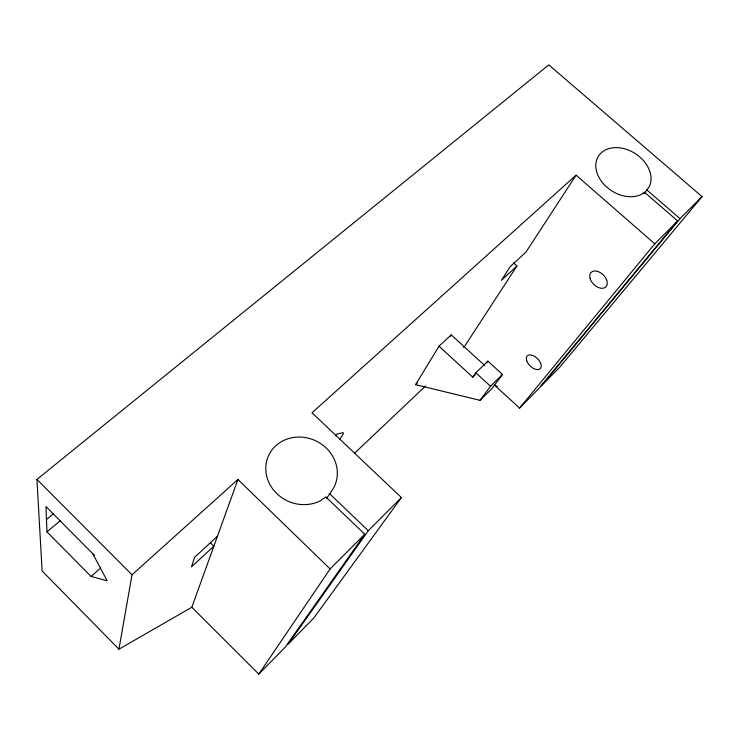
<?xml version="1.0" encoding="UTF-8"?>
<svg xmlns="http://www.w3.org/2000/svg" width="739" height="739" viewBox="0 0 739 739"><rect width="100%" height="100%" fill="white"/><g stroke="black" fill="none" stroke-linecap="round" stroke-linejoin="round"><path stroke-width="1.11" d="M702.05 196.602L679.991 218.652L540.976 386.285L559.866 367.043L702.05 196.602L548.8 64.875L36.95 479.408L42.105 570.97L118.942 649.184L132.013 574.803L237.93 479.482L330.111 568.938L258.798 674.125L191.835 607.255L237.93 479.482M326.564 498.474L333.252 488.562A36.331 33.209 25.2 0 0 306.343 437.747A36.331 33.209 25.2 0 0 266.585 475.731A36.331 33.209 25.2 0 0 320.634 500.617L325.825 496.894L364.761 534.232L285.365 647.022L258.798 674.125M439.031 346.203L472.748 377.186L475.814 372.798L487.888 361.103L502.474 374.442L491.832 388.696L480.054 400.335L415.577 384.668L439.031 346.203L451.224 334.859L484.747 365.546M450.023 336.808L451.224 334.859M463.732 347.681L516.958 265.957L513.55 262.899M644.075 193.627L649.285 186.625A29.68 22.041 33 0 0 623.753 148.585A29.68 22.041 33 0 0 597.343 173.822A29.68 22.041 33 0 0 640.916 194.634L644.482 192.223L677.663 220.979L654.791 243.842L576.087 175.143L525.965 252.11L510.196 266.64L501.393 280.34L516.958 265.957M486.631 362.886L487.888 361.103M401.397 497.55L368.262 530.731L288.062 644.269L313.761 618.053L401.397 497.55L312.024 412.796L576.087 175.143M480.054 400.335L490.493 386.266L502.474 374.442M335.571 435.853L337.012 434.107L343.044 432.629A17.588 2.365 -46.4 0 1 339.404 439.539M497.301 386.451L494.299 384.927L519.572 408.094L654.791 243.842M677.663 220.979L538.999 388.308L519.572 408.094M330.111 568.938L364.761 534.232M472.748 377.186L475.149 374.858M354.544 453.238L425.664 385.924M415.577 384.668L417.239 383.107M217.46 536.237L194.579 557.308L191.484 566.868L213.867 546.176L210.597 542.953M94.546 555.442L45.957 506.566L46.973 531.858L91.1 576.457L100.615 568.069M46.973 531.858L60.127 520.801M46.483 519.572L53.245 513.928M118.942 649.184L191.835 607.255M91.1 576.457L107.173 580.789L92.708 553.622M646.847 189.951L679.991 218.652M475.814 372.798L490.493 386.266M329.391 493.486L368.262 530.731M36.95 479.408L132.013 574.803M590.091 278.492A10.346 6.716 44.1 0 0 604.862 287.665A10.346 6.716 44.1 0 0 600.595 272.802A10.346 6.716 44.1 0 0 590.091 278.492M526.713 360.78A9.099 5.182 44.2 0 0 539.396 369.232A9.099 5.182 44.2 0 0 535.175 356.743A9.099 5.182 44.2 0 0 526.713 360.78"/></g></svg>
